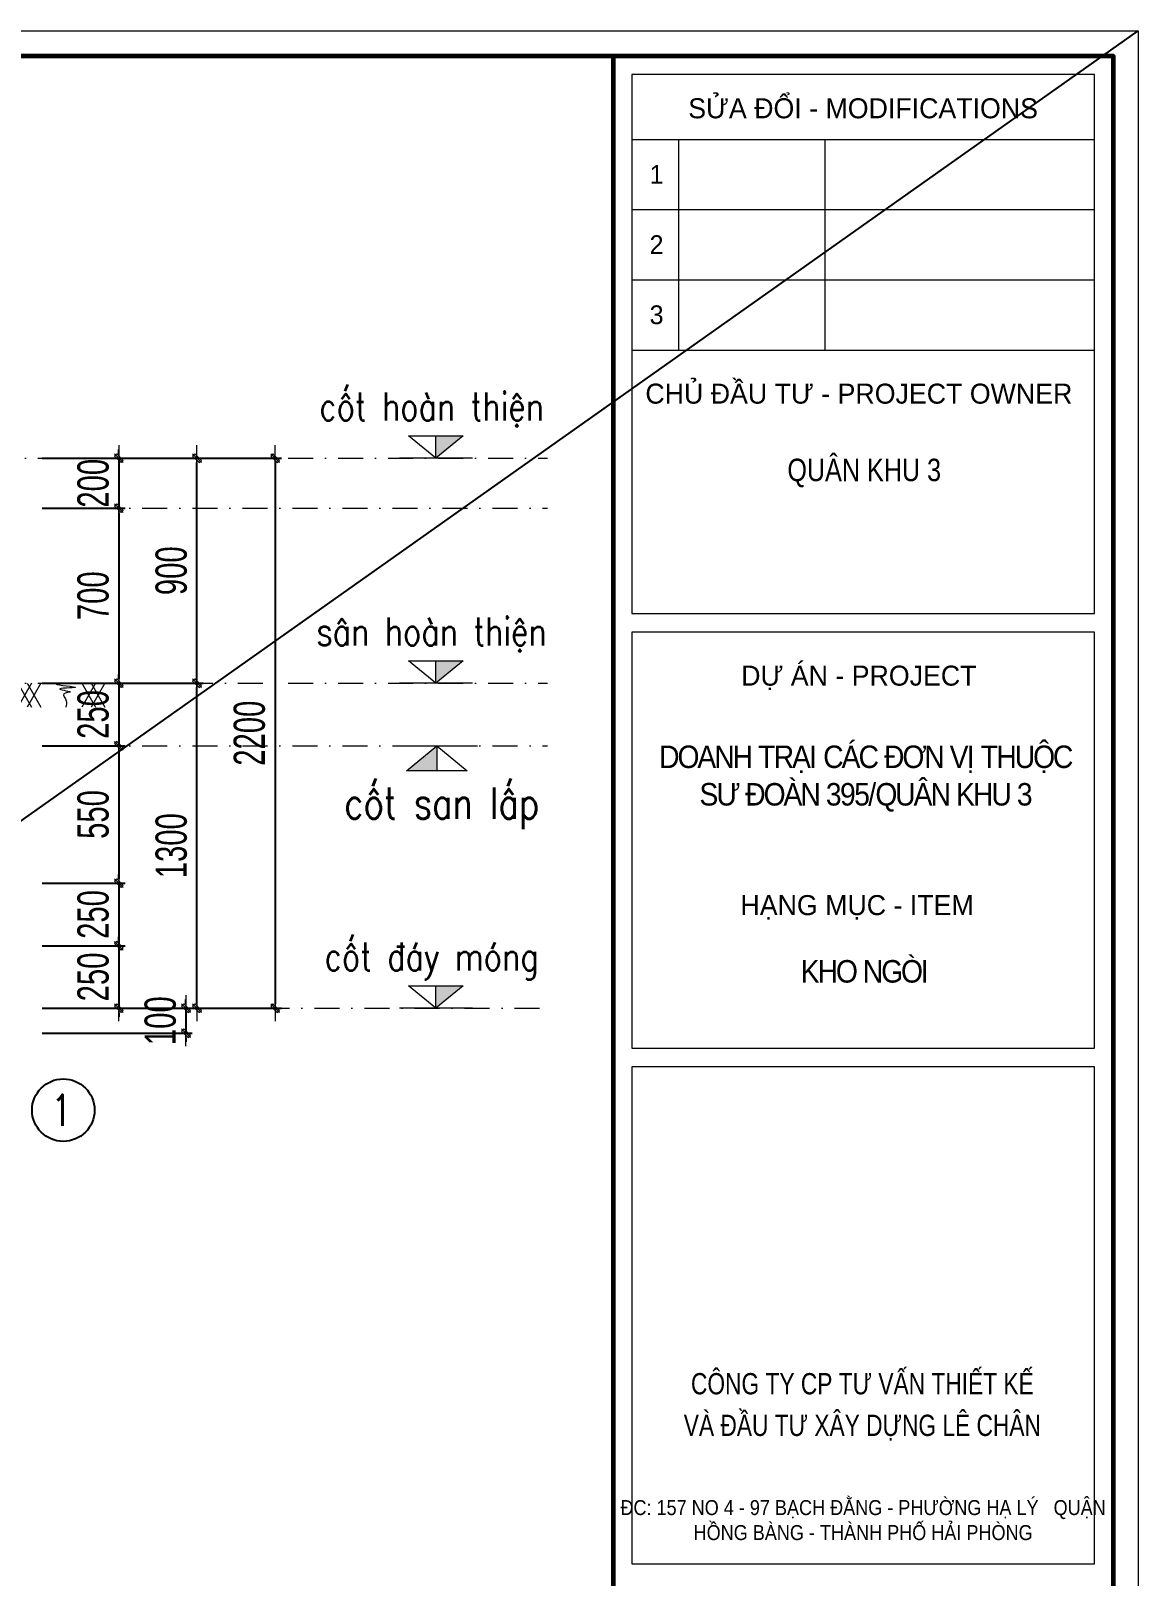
# Model space of a CAD drawing. Header units: millimetres. Extents: x -178395 to 493851, y -561170 to -280028.
# Drawn here: x -50104 to -45675, y -456846 to -450665 of the extents above; entities that cross this region are included whole.
import ezdxf
from ezdxf.enums import TextEntityAlignment as Align

# ---------------------------------------------------------------- set-up
doc = ezdxf.new("R2010")
doc.units = ezdxf.units.MM
doc.header["$MEASUREMENT"] = 0
doc.header["$PDMODE"] = 32
doc.linetypes.add('DASHDOT', pattern=[1, 0.5, -0.25, 0, -0.25])
doc.layers.get('Defpoints').update_dxf_attribs({"color": 1})
for name, color, linetype, lineweight in [('08. Net Text', 3, 'Continuous', 13), ('Khungten_LCDI', 7, 'Continuous', 5), ('LC Dim', 8, 'Continuous', 18), ('LC Khac', 4, 'Continuous', 9), ('LC Net manh', 133, 'Continuous', 5), ('LC Net thay', 63, 'Continuous', 25), ('LC Net truc', 79, 'DASHDOT', 13), ('LC Text1', 3, 'Continuous', 20), ('LC Text2', 7, 'Continuous', 25)]:
    doc.layers.add(name, color=color, linetype=linetype, lineweight=lineweight)
doc.layers.add('KCS_Plotter', color=11, linetype='Continuous', plot=False)
doc.styles.add('HOATBIF', font='hoatbif.shx', dxfattribs={"width": 0.7})
doc.styles.add('Khungten', font='VHAVAN.TTF', dxfattribs={"width": 0.9, "height": 5000})
doc.styles.add('LC 1', font='VHAVANB.TTF')
doc.styles.add('LC 3', font='vnsimli.shx', dxfattribs={"width": 0.75})
doc.styles.add('T1', font='Vnsimli.shx', dxfattribs={"width": 0.8})
doc.styles.add('Text Khung Ten', font='VHAVAN.TTF')
doc.styles.add('Title', font='VHBLACK.TTF', dxfattribs={"width": 0.8})
doc.dimstyles.new('1-100(1-50)', dxfattribs={"dimscale": 50, "dimtxt": 2.5, "dimasz": 0.35, "dimexe": 0.5, "dimexo": 0, "dimgap": 0.8, "dimtad": 1, "dimdec": 0, "dimzin": 0, "dimdsep": 46, "dimtxsty": 'HOATBIF', "dimblk1": 'DOT', "dimblk2": 'DOT', "dimsah": 1, "dimcen": -1, "dimdle": 1, "dimclrd": 256, "dimclre": 256, "dimclrt": 4, "dimadec": 3, "dimazin": 2, "dimtfac": 0.333333, "dimtdec": 0, "dimtix": 1, "dimtmove": 2, "dimatfit": 3, "dimldrblk": 'DOT', "dimfxl": 1, "dimtvp": 0.833333, "dimtolj": 1, "dimtzin": 0, "dimarcsym": 0})

# ---------------------------------------------------------------- blocks, each defined once
blk = doc.blocks.new('lcdi fix')
at = {"layer": 'Defpoints', "lineweight": 0}
blk.add_lwpolyline([(-1200, -14850), (-1200, 14850), (40800, 14850), (40800, -14850)], close=True, dxfattribs=at)
at = {"layer": 'Khungten_LCDI', "color": 5, "lineweight": 60}
blk.add_line((36600, 14650), (36600, -14650), dxfattribs=at)
at = {"layer": 'Khungten_LCDI', "color": 5, "lineweight": 25}
blk.add_line((40600, -14650), (40600, 14650), dxfattribs=at)
at = {"layer": 'Khungten_LCDI', "color": 9, "lineweight": 15}
for p, q in [((36750, 13981), (40450, 13981)), ((37123, 13981), (37123, 12297)), ((38293, 13981), (38293, 12297)), ((36750, 13420), (40450, 13420)), ((36750, 12858), (40450, 12858)), ((36750, 12297), (40450, 12297))]:
    blk.add_line(p, q, dxfattribs=at)
at = {"layer": 'Khungten_LCDI', "color": 5, "lineweight": 60}
blk.add_lwpolyline([(0, -14650), (0, 14650), (40600, 14650), (40600, -14650)], close=True, dxfattribs=at)
at = {"layer": 'Khungten_LCDI', "color": 9, "lineweight": 15}
for points in [[(36750, 10190), (40450, 10190), (40450, 14500), (36750, 14500)], [(36750, 6712), (40450, 6712), (40450, 10040), (36750, 10040)], [(36750, 2587), (40450, 2587), (40450, 6562), (36750, 6562)]]:
    blk.add_lwpolyline(points, close=True, dxfattribs=at)
at = {"color": 7, "style": 'Khungten'}
for s, p in [('söa ®æi - modifications', (38600, 14151)), ('chñ ®Çu t\xad - project owner', (38566, 11868)), ('dù ¸n - project', (38566, 9612)), ('h¹ng môc - item', (38552, 7776))]:
    blk.add_text(s, height=160, dxfattribs=at).set_placement(p, align=Align.CENTER)
at = {"color": 7, "style": 'Title', "width": 0.8}
for s, p in [('c«ng ty cp t\xad vÊn thiÕt kÕ', (38594, 3942)), ('vµ ®Çu t\xad x©y dùng lª ch©n', (38594, 3609))]:
    blk.add_text(s, height=170, dxfattribs=at).set_placement(p, align=Align.CENTER)
at = {"color": 4, "char_height": 180, "attachment_point": 5, "style": 'Khungten'}
for s, insert, width in [('{\\f.VnArialH|b0|i0|c0|p34;\\W0.8;qu©n khu 3}', (38609, 11313), 2315.24), ('{\\f.VnArialH|b0|i0|c0|p34;\\W0.9;\\T0.9;doanh tr¹i c¸c ®¬n vÞ thuéc s\xad ®oµn 395/qu©n khu 3}', (38617, 8868), 3461.97), ('{\\f.VnArialH|b0|i0|c0|p34;\\T0.9;kho ngßi}', (38609, 7325), 3712.56)]:
    blk.add_mtext(s, dxfattribs=dict(at, insert=insert, width=width))
at = {"color": 7, "insert": (38600, 3096), "char_height": 120, "attachment_point": 2, "style": 'Khungten'}
blk.add_mtext_dynamic_manual_height_columns('®c: 157 no 4 - 97 b¹ch ®»ng - ph\xadêng h¹ lý   quËn hång bµng - thµnh phè h¶i phßng ', width=3886.57, gutter_width=25, heights=[0], dxfattribs=at)
at = {"color": 7, "style": 'Khungten', "width": 0.8}
for tag, p in [('REVISION', (39499, -10746)), ('NGAYHT', (39546, -11609))]:
    blk.add_attdef(tag, text='', height=200, dxfattribs=at).set_placement(p, align=Align.CENTER)
at = {"layer": '08. Net Text', "color": 7, "style": 'Text Khung Ten'}
blk.add_text('1', height=150, dxfattribs=at).set_placement((36892, 13627))
at = {"layer": '08. Net Text', "color": 7, "ltscale": 2, "style": 'Text Khung Ten'}
for s, p in [('2', (36892, 13065)), ('3', (36892, 12504))]:
    blk.add_text(s, height=150, dxfattribs=at).set_placement(p)
at = {"layer": 'LC Text1', "color": 3, "style": 'LC 1', "width": 1.834006}
for tag, p, p2 in [('TENBANVE1', (36913, -8886), (40339, -8886)), ('TENBANVE2', (36913, -9562), (40339, -9562))]:
    blk.add_attdef(tag, text='', height=250, dxfattribs=at).set_placement(p, p2, align=Align.FIT)
at = {"layer": 'LC Text1', "style": 'Title', "width": 0.7}
blk.add_attdef('SOBANVE', text='', height=250, dxfattribs=at).set_placement((39562, -13896), align=Align.CENTER)
blk = doc.blocks.new('DOT')
at = {"layer": 'LC Dim'}
blk.add_line((-3, 0), (3, 0), dxfattribs=at)
at = {"layer": 'LC Dim', "color": 4}
blk.add_line((-1, -1), (1, 1), dxfattribs=at)
blk.add_lwpolyline([(0.5, 1), (-1, -0.5), (-0.5, -1), (1, 0.5)], close=True, dxfattribs=at)
blk = doc.blocks.new('*D249')
at = {"layer": 'Defpoints', "color": 0, "ltscale": 2, "transparency": 16777216}
for p in [(-50058, -454574.8), (-50058, -454674.8), (-49483.2, -454674.8)]:
    blk.add_point(p, dxfattribs=at)
at = {"layer": 'LC Dim', "lineweight": -2, "ltscale": 2, "transparency": 16777216}
for p, q in [((-49483.2, -454557.3), (-49483.2, -454539.8)), ((-50058, -454574.8), (-49458.2, -454574.8)), ((-49483.2, -454574.8), (-49483.2, -454674.8)), ((-50058, -454674.8), (-49458.2, -454674.8)), ((-49483.2, -454692.3), (-49483.2, -454709.8))]:
    blk.add_line(p, q, dxfattribs=at)
at = {"layer": 'LC Dim', "lineweight": -2, "ltscale": 2, "transparency": 16777216, "xscale": 17.5, "yscale": 17.5, "zscale": 17.5}
for p, rotation in [((-49483.2, -454574.8), 270), ((-49483.2, -454674.8), 90)]:
    blk.add_blockref('DOT', p, dxfattribs=dict(at, rotation=rotation))
at = {"layer": 'LC Dim', "color": 4, "ltscale": 2, "transparency": 16777216, "insert": (-49585.7, -454624.8), "char_height": 125, "attachment_point": 5, "rotation": 90, "style": 'HOATBIF'}
blk.add_mtext('\\A1;100', dxfattribs=at)
blk = doc.blocks.new('_Dot')
at = {"color": 0, "linetype": 'ByBlock', "lineweight": -2}
blk.add_line((-0.5, 0), (-1, 0), dxfattribs=at)
at = {"color": 0, "linetype": 'ByBlock', "const_width": 0.5}
blk.add_lwpolyline([(-0.25, 0, 1), (0.25, 0, 1)], format="xyb", close=True, dxfattribs=at)
blk = doc.blocks.new('*D250')
at = {"layer": 'Defpoints', "color": 0, "ltscale": 2, "transparency": 16777216}
for p in [(-50058, -453274.8), (-49439.2, -453274.8), (-50058, -454574.8)]:
    blk.add_point(p, dxfattribs=at)
at = {"layer": 'LC Dim', "lineweight": -2, "ltscale": 2, "transparency": 16777216}
for p, q in [((-50058, -453274.8), (-49414.2, -453274.8)), ((-49439.2, -454557.3), (-49439.2, -453292.3)), ((-50058, -454574.8), (-49414.2, -454574.8))]:
    blk.add_line(p, q, dxfattribs=at)
at = {"layer": 'LC Dim', "lineweight": -2, "ltscale": 2, "transparency": 16777216, "xscale": 17.5, "yscale": 17.5, "zscale": 17.5}
for p, rotation in [((-49439.2, -453274.8), 90), ((-49439.2, -454574.8), 270)]:
    blk.add_blockref('DOT', p, dxfattribs=dict(at, rotation=rotation))
at = {"layer": 'LC Dim', "color": 4, "ltscale": 2, "transparency": 16777216, "insert": (-49541.7, -453924.8), "char_height": 125, "attachment_point": 5, "rotation": 90, "style": 'HOATBIF'}
blk.add_mtext('\\A1;1300', dxfattribs=at)
blk = doc.blocks.new('*D251')
at = {"layer": 'Defpoints', "color": 0, "ltscale": 2, "transparency": 16777216}
for p in [(-50058, -452374.8), (-49439.2, -452374.8), (-50058, -453274.8)]:
    blk.add_point(p, dxfattribs=at)
at = {"layer": 'LC Dim', "lineweight": -2, "ltscale": 2, "transparency": 16777216}
for p, q in [((-50058, -452374.8), (-49414.2, -452374.8)), ((-49439.2, -453257.3), (-49439.2, -452392.3)), ((-50058, -453274.8), (-49414.2, -453274.8))]:
    blk.add_line(p, q, dxfattribs=at)
at = {"layer": 'LC Dim', "lineweight": -2, "ltscale": 2, "transparency": 16777216, "xscale": 17.5, "yscale": 17.5, "zscale": 17.5}
for p, rotation in [((-49439.2, -452374.8), 90), ((-49439.2, -453274.8), 270)]:
    blk.add_blockref('DOT', p, dxfattribs=dict(at, rotation=rotation))
at = {"layer": 'LC Dim', "color": 4, "ltscale": 2, "transparency": 16777216, "insert": (-49541.7, -452824.8), "char_height": 125, "attachment_point": 5, "rotation": 90, "style": 'HOATBIF'}
blk.add_mtext('\\A1;900', dxfattribs=at)
blk = doc.blocks.new('Caodo1')
at = {"layer": 'LC Text1'}
blk.add_hatch(color=4, dxfattribs=at).paths.add_polyline_path([(0, 200), (0, 0), (243, 200)])
at = {"layer": 'LC Text1', "color": 4}
for p, q in [((0, 0), (0, 200)), ((324, 0), (-324, 0))]:
    blk.add_line(p, q, dxfattribs=at)
blk.add_lwpolyline([(-243, 200), (243, 200), (0, 0), (0, 0)], close=True, dxfattribs=at)
at = {"layer": 'LC Text1', "color": 4, "style": 'T1', "width": 0.8}
blk.add_attdef('%%P0,00', text='', height=250, dxfattribs=at).set_placement((-39, 460), align=Align.MIDDLE_CENTER)
blk = doc.blocks.new('mat dat')
at = {"layer": 'LC Net manh'}
for p, q in [((2, 0), (3.73, -3)), ((3.73, 0), (2, -3)), ((3.15, 0), (4.88, -3)), ((4.88, 0), (3.15, -3))]:
    blk.add_line(p, q, dxfattribs=at)
blk.add_spline([(0, 0), (-1.21, -0.12), (1.21, -0.52), (-0.75, -0.75), (0.58, -1.1), (-0.23, -1.33), (0.06, -2.19), (0, -3)], degree=3, dxfattribs=at)
blk = doc.blocks.new('*U136')
at = {"layer": 'LC Khac', "xscale": 32.00000000005184, "yscale": 32.00000000005184, "zscale": 32.00000000005184}
blk.add_blockref('mat dat', (-56.7, 48), dxfattribs=at)
blk = doc.blocks.new('*U135')
at = {"layer": 'LC Dim', "color": 0, "linetype": 'ByBlock', "lineweight": -2}
for p in [(0, 0), (256, 0)]:
    blk.add_blockref('*U136', p, dxfattribs=at)
blk = doc.blocks.new('*D267')
at = {"layer": 'Defpoints', "color": 0, "transparency": 16777216}
for p in [(-50058, -453524.8), (-50058, -454074.8), (-49751.7, -454074.8)]:
    blk.add_point(p, dxfattribs=at)
at = {"layer": 'LC Dim', "lineweight": -2, "transparency": 16777216}
for p, q in [((-50058, -453524.8), (-49726.7, -453524.8)), ((-49751.7, -453542.3), (-49751.7, -454057.3)), ((-50058, -454074.8), (-49726.7, -454074.8))]:
    blk.add_line(p, q, dxfattribs=at)
at = {"layer": 'LC Dim', "lineweight": -2, "transparency": 16777216, "xscale": 17.5, "yscale": 17.5, "zscale": 17.5}
for p, rotation in [((-49751.7, -453524.8), 90), ((-49751.7, -454074.8), 270)]:
    blk.add_blockref('DOT', p, dxfattribs=dict(at, rotation=rotation))
at = {"layer": 'LC Dim', "color": 4, "transparency": 16777216, "insert": (-49854.2, -453799.8), "char_height": 125, "attachment_point": 5, "rotation": 90, "style": 'HOATBIF'}
blk.add_mtext('\\A1;550', dxfattribs=at)
blk = doc.blocks.new('*D268')
at = {"layer": 'Defpoints', "color": 0, "transparency": 16777216}
for p in [(-50058, -454074.8), (-50058, -454324.8), (-49751.7, -454324.8)]:
    blk.add_point(p, dxfattribs=at)
at = {"layer": 'LC Dim', "lineweight": -2, "transparency": 16777216}
for p, q in [((-49751.7, -454057.3), (-49751.7, -454039.8)), ((-50058, -454074.8), (-49726.7, -454074.8)), ((-49751.7, -454074.8), (-49751.7, -454324.8)), ((-50058, -454324.8), (-49726.7, -454324.8)), ((-49751.7, -454342.3), (-49751.7, -454359.8))]:
    blk.add_line(p, q, dxfattribs=at)
at = {"layer": 'LC Dim', "lineweight": -2, "transparency": 16777216, "xscale": 17.5, "yscale": 17.5, "zscale": 17.5}
for p, rotation in [((-49751.7, -454074.8), 270), ((-49751.7, -454324.8), 90)]:
    blk.add_blockref('DOT', p, dxfattribs=dict(at, rotation=rotation))
at = {"layer": 'LC Dim', "color": 4, "transparency": 16777216, "insert": (-49854.2, -454199.8), "char_height": 125, "attachment_point": 5, "rotation": 90, "style": 'HOATBIF'}
blk.add_mtext('\\A1;250', dxfattribs=at)
blk = doc.blocks.new('*D269')
at = {"layer": 'Defpoints', "color": 0, "transparency": 16777216}
for p in [(-50058, -454324.8), (-50058, -454574.8), (-49751.7, -454574.8)]:
    blk.add_point(p, dxfattribs=at)
at = {"layer": 'LC Dim', "lineweight": -2, "transparency": 16777216}
for p, q in [((-49751.7, -454307.3), (-49751.7, -454289.8)), ((-50058, -454324.8), (-49726.7, -454324.8)), ((-49751.7, -454324.8), (-49751.7, -454574.8)), ((-50058, -454574.8), (-49726.7, -454574.8)), ((-49751.7, -454592.3), (-49751.7, -454609.8))]:
    blk.add_line(p, q, dxfattribs=at)
at = {"layer": 'LC Dim', "lineweight": -2, "transparency": 16777216, "xscale": 17.5, "yscale": 17.5, "zscale": 17.5}
for p, rotation in [((-49751.7, -454324.8), 270), ((-49751.7, -454574.8), 90)]:
    blk.add_blockref('DOT', p, dxfattribs=dict(at, rotation=rotation))
at = {"layer": 'LC Dim', "color": 4, "transparency": 16777216, "insert": (-49854.2, -454449.8), "char_height": 125, "attachment_point": 5, "rotation": 90, "style": 'HOATBIF'}
blk.add_mtext('\\A1;250', dxfattribs=at)
blk = doc.blocks.new('*D270')
at = {"layer": 'Defpoints', "color": 0, "transparency": 16777216}
for p in [(-49995.4, -453274.8), (-49995.4, -453524.8), (-49751.7, -453524.8)]:
    blk.add_point(p, dxfattribs=at)
at = {"layer": 'LC Dim', "lineweight": -2, "transparency": 16777216}
for p, q in [((-49751.7, -453257.3), (-49751.7, -453239.8)), ((-49995.4, -453274.8), (-49726.7, -453274.8)), ((-49751.7, -453274.8), (-49751.7, -453524.8)), ((-49995.4, -453524.8), (-49726.7, -453524.8)), ((-49751.7, -453542.3), (-49751.7, -453559.8))]:
    blk.add_line(p, q, dxfattribs=at)
at = {"layer": 'LC Dim', "lineweight": -2, "transparency": 16777216, "xscale": 17.5, "yscale": 17.5, "zscale": 17.5}
for p, rotation in [((-49751.7, -453274.8), 270), ((-49751.7, -453524.8), 90)]:
    blk.add_blockref('DOT', p, dxfattribs=dict(at, rotation=rotation))
at = {"layer": 'LC Dim', "color": 4, "transparency": 16777216, "insert": (-49854.2, -453399.8), "char_height": 125, "attachment_point": 5, "rotation": 90, "style": 'HOATBIF'}
blk.add_mtext('\\A1;250', dxfattribs=at)
blk = doc.blocks.new('*D271')
at = {"layer": 'Defpoints', "color": 0, "transparency": 16777216}
for p in [(-50058, -452374.8), (-50058, -452574.8), (-49751.7, -452574.8)]:
    blk.add_point(p, dxfattribs=at)
at = {"layer": 'LC Dim', "lineweight": -2, "transparency": 16777216}
for p, q in [((-50058, -452374.8), (-49726.7, -452374.8)), ((-49751.7, -452357.3), (-49751.7, -452339.8)), ((-49751.7, -452374.8), (-49751.7, -452574.8)), ((-50058, -452574.8), (-49726.7, -452574.8)), ((-49751.7, -452592.3), (-49751.7, -452609.8))]:
    blk.add_line(p, q, dxfattribs=at)
at = {"layer": 'LC Dim', "lineweight": -2, "transparency": 16777216, "xscale": 17.5, "yscale": 17.5, "zscale": 17.5}
for p, rotation in [((-49751.7, -452374.8), 270), ((-49751.7, -452574.8), 90)]:
    blk.add_blockref('DOT', p, dxfattribs=dict(at, rotation=rotation))
at = {"layer": 'LC Dim', "color": 4, "transparency": 16777216, "insert": (-49854.2, -452474.8), "char_height": 125, "attachment_point": 5, "rotation": 90, "style": 'HOATBIF'}
blk.add_mtext('\\A1;200', dxfattribs=at)
blk = doc.blocks.new('*D272')
at = {"layer": 'Defpoints', "color": 0, "transparency": 16777216}
for p in [(-50058, -452574.8), (-50058, -453274.8), (-49751.7, -453274.8)]:
    blk.add_point(p, dxfattribs=at)
at = {"layer": 'LC Dim', "lineweight": -2, "transparency": 16777216}
for p, q in [((-50058, -452574.8), (-49726.7, -452574.8)), ((-49751.7, -452592.3), (-49751.7, -453257.3)), ((-50058, -453274.8), (-49726.7, -453274.8))]:
    blk.add_line(p, q, dxfattribs=at)
at = {"layer": 'LC Dim', "lineweight": -2, "transparency": 16777216, "xscale": 17.5, "yscale": 17.5, "zscale": 17.5}
for p, rotation in [((-49751.7, -452574.8), 90), ((-49751.7, -453274.8), 270)]:
    blk.add_blockref('DOT', p, dxfattribs=dict(at, rotation=rotation))
at = {"layer": 'LC Dim', "color": 4, "transparency": 16777216, "insert": (-49854.2, -452924.8), "char_height": 125, "attachment_point": 5, "rotation": 90, "style": 'HOATBIF'}
blk.add_mtext('\\A1;700', dxfattribs=at)
blk = doc.blocks.new('*D902')
at = {"layer": 'Defpoints', "color": 0, "ltscale": 2, "transparency": 16777216}
for p in [(-50058, -452374.8), (-50058, -454574.8), (-49126.7, -454574.8)]:
    blk.add_point(p, dxfattribs=at)
at = {"layer": 'LC Dim', "lineweight": -2, "ltscale": 2, "transparency": 16777216}
for p, q in [((-50058, -452374.8), (-49101.7, -452374.8)), ((-49126.7, -452392.3), (-49126.7, -454557.3)), ((-50058, -454574.8), (-49101.7, -454574.8))]:
    blk.add_line(p, q, dxfattribs=at)
at = {"layer": 'LC Dim', "lineweight": -2, "ltscale": 2, "transparency": 16777216, "xscale": 17.5, "yscale": 17.5, "zscale": 17.5}
for p, rotation in [((-49126.7, -452374.8), 90), ((-49126.7, -454574.8), 270)]:
    blk.add_blockref('DOT', p, dxfattribs=dict(at, rotation=rotation))
at = {"layer": 'LC Dim', "color": 4, "ltscale": 2, "transparency": 16777216, "insert": (-49229.2, -453474.8), "char_height": 125, "attachment_point": 5, "rotation": 90, "style": 'HOATBIF'}
blk.add_mtext('\\A1;2200', dxfattribs=at)

msp = doc.modelspace()

# ---------------------------------------------------------------- linework, layer by layer
at = {"layer": 'KCS_Plotter'}
msp.add_line((-66674.7, -465515.4), (-45674.7, -450665.4), dxfattribs=at)
at = {"layer": 'LC Net truc', "ltscale": 200}
for p, q in [((-51076.1, -452374.8), (-48037.2, -452374.8)), ((-50058, -452574.8), (-48037.2, -452574.8)), ((-51076.1, -453274.8), (-48037.2, -453274.8)), ((-50058, -453524.8), (-48037.2, -453524.8)), ((-49969.7, -454574.8), (-48037.2, -454574.8))]:
    msp.add_line(p, q, dxfattribs=at)
at = {"layer": 'LC Text2', "ltscale": 100}
msp.add_circle((-49974.1, -454982.6), 125, dxfattribs=at)

# ---------------------------------------------------------------- block references
at = {"layer": 'LC Dim'}
msp.add_blockref('*U135', (-50163.2, -453322.8), dxfattribs=at)
at = {"layer": 'LC Net thay', "xscale": 0.5000000000000013, "yscale": 0.5000000000000013, "zscale": 0.5000000000000013}
msp.add_blockref('lcdi fix', (-66074.7, -458090.4), dxfattribs=at)
at = {"layer": 'LC Net truc', "ltscale": 0.4}
ref = msp.add_blockref('Caodo1', (-48483.4, -453274.8), dxfattribs=dict(at, xscale=0.45, yscale=0.45, zscale=0.45))
ref.add_attrib('%%P0,00', 's©n hoµn thiÖn', dxfattribs={"layer": 'LC Text2', "height": 112.5, "rotation": 360, "style": 'T1', "width": 0.8}).set_placement((-48500.9, -453068), align=Align.MIDDLE_CENTER)
at = {"layer": 'LC Text1'}
ref = msp.add_blockref('Caodo1', (-48483.4, -452374.8), dxfattribs=dict(at, xscale=0.45, yscale=0.45, zscale=0.45))
ref.add_attrib('%%P0,00', 'cèt hoµn thiÖn', dxfattribs={"layer": 'LC Text2', "height": 112.5, "rotation": 360, "style": 'T1', "width": 0.8}).set_placement((-48500.9, -452168), align=Align.MIDDLE_CENTER)
ref = msp.add_blockref('Caodo1', (-48479.4, -453524.8), dxfattribs=dict(at, xscale=0.5, yscale=0.5, zscale=0.5, rotation=180.0000000002937))
ref.add_attrib('%%P0,00', 'cèt san lÊp', dxfattribs={"layer": 'LC Text2', "height": 125, "rotation": 360, "style": 'T1', "width": 0.8}).set_placement((-48459.9, -453754.5), align=Align.MIDDLE_CENTER)
ref = msp.add_blockref('Caodo1', (-48483.4, -454574.8), dxfattribs=dict(at, xscale=0.45, yscale=0.45, zscale=0.45))
ref.add_attrib('%%P0,00', 'cèt ®¸y mãng', dxfattribs={"layer": 'LC Text2', "height": 112.5, "rotation": 360, "style": 'T1', "width": 0.8}).set_placement((-48500.9, -454368), align=Align.MIDDLE_CENTER)

# ---------------------------------------------------------------- texts
at = {"layer": 'LC Text2', "ltscale": 100, "style": 'LC 3', "width": 0.75}
msp.add_text('1', height=125, rotation=360, dxfattribs=at).set_placement((-49981.7, -454982.6), align=Align.MIDDLE_CENTER)

# ---------------------------------------------------------------- dimensions: what is measured, and where the dimension line sits
at = {"layer": 'LC Dim', "ltscale": 2}
for base, p1, p2, picture, middle in [((-49439.2, -452374.8), (-50058, -453274.8), (-50058, -452374.8), '*D251', (-49541.7, -452824.8)), ((-49126.7, -454574.8), (-50058, -452374.8), (-50058, -454574.8), '*D902', (-49229.2, -453474.8)), ((-49439.2, -453274.8), (-50058, -454574.8), (-50058, -453274.8), '*D250', (-49541.7, -453924.8)), ((-49483.2, -454674.8), (-50058, -454574.8), (-50058, -454674.8), '*D249', (-49585.7, -454624.8))]:
    dim = msp.add_linear_dim(base=base, p1=p1, p2=p2, angle=90, dimstyle='1-100(1-50)', dxfattribs=at)
    dim.commit()
    dim.dimension.update_dxf_attribs({"geometry": picture, "text_midpoint": middle})
at = {"layer": 'LC Dim'}
for base, p1, p2, picture, middle in [((-49751.7, -452574.8), (-50058, -452374.8), (-50058, -452574.8), '*D271', (-49854.2, -452474.8)), ((-49751.7, -453274.8), (-50058, -452574.8), (-50058, -453274.8), '*D272', (-49854.2, -452924.8)), ((-49751.7, -453524.8), (-49995.4, -453274.8), (-49995.4, -453524.8), '*D270', (-49854.2, -453399.8)), ((-49751.7, -454074.8), (-50058, -453524.8), (-50058, -454074.8), '*D267', (-49854.2, -453799.8)), ((-49751.7, -454324.8), (-50058, -454074.8), (-50058, -454324.8), '*D268', (-49854.2, -454199.8)), ((-49751.7, -454574.8), (-50058, -454324.8), (-50058, -454574.8), '*D269', (-49854.2, -454449.8))]:
    dim = msp.add_linear_dim(base=base, p1=p1, p2=p2, angle=90, dimstyle='1-100(1-50)', dxfattribs=at)
    dim.commit()
    dim.dimension.update_dxf_attribs({"geometry": picture, "text_midpoint": middle})

doc.saveas('drawing.dxf')
